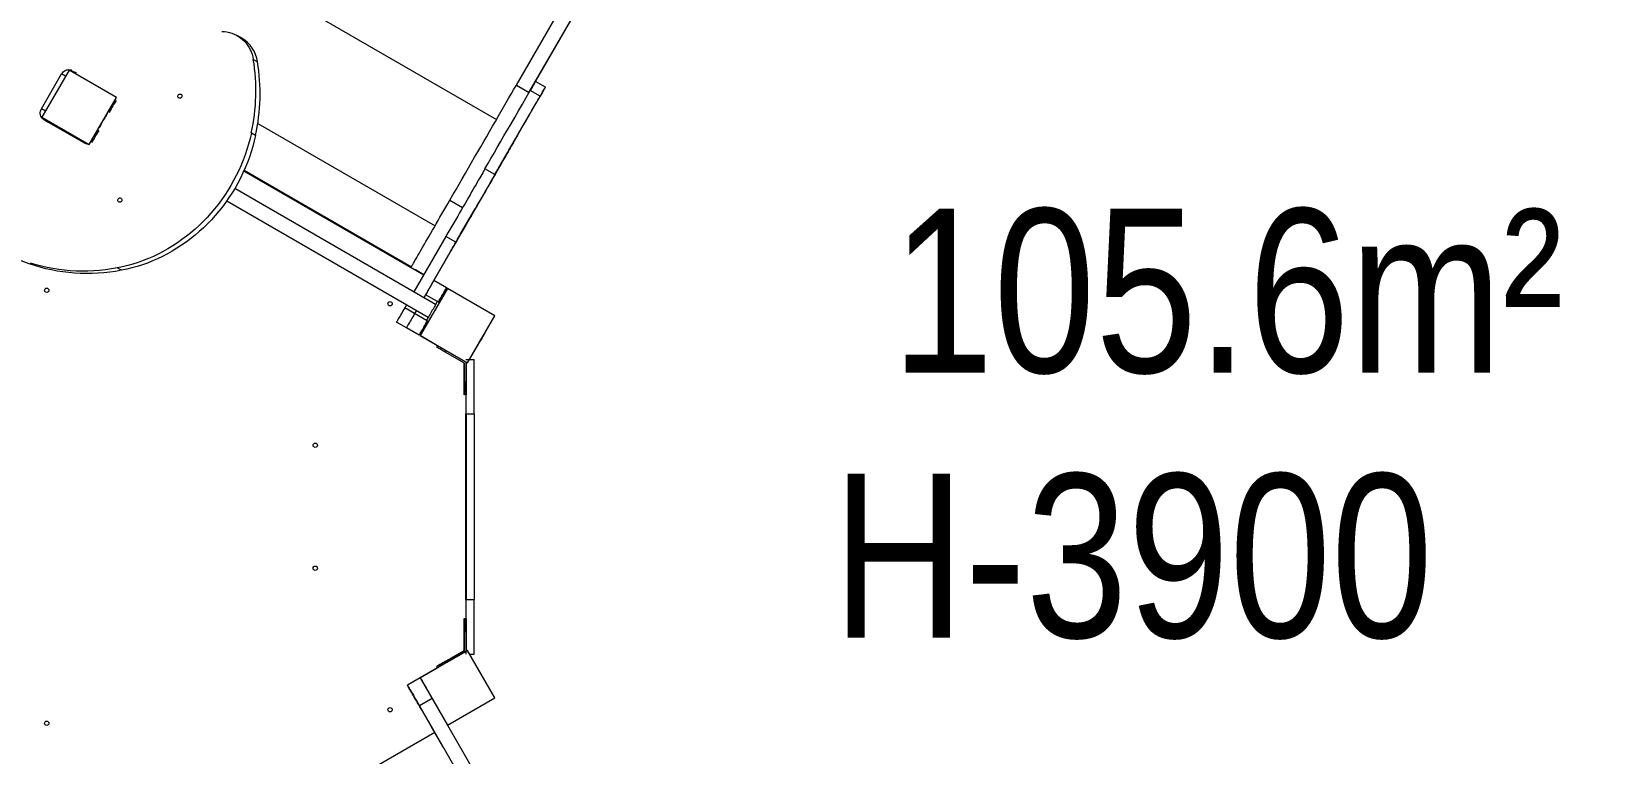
# Model space of a CAD drawing. Header units: millimetres. Extents: x -9848 to 7178, y -5300 to 6667.
# Drawn here: x 299 to 3182, y 1626 to 2948 of the extents above; entities that cross this region are included whole.
import ezdxf

# ---------------------------------------------------------------- set-up
doc = ezdxf.new("R2010")
doc.units = ezdxf.units.MM
for name, color, linetype in [('DIKOM_ОБЪЕКТ', 7, 'Continuous'), ('DIKOM_РАЗМЕР_ЗОНА', 7, 'Continuous'), ('DIKOM_РАЗМЕР_ОБЪЕКТА', 7, 'Continuous')]:
    doc.layers.add(name, color=color, linetype=linetype)
doc.styles.add('style1', font='arial.ttf', dxfattribs={"width": 0.8})
doc.dimstyles.new('1-50', dxfattribs={"dimtxt": 300, "dimasz": 200, "dimexe": 100, "dimexo": 0, "dimgap": 100, "dimtad": 0, "dimdec": 0, "dimtxsty": 'style1', "dimcen": 0, "dimclrd": 7, "dimclre": 7, "dimadec": 1, "dimazin": 2, "dimtfac": 1, "dimtdec": 0, "dimtmove": 1, "dimatfit": 3, "dimfxl": 0, "dimlwd": 25, "dimlwe": 18, "dimarcsym": 0})

# ---------------------------------------------------------------- blocks, each defined once
blk = doc.blocks.new('*D20')
at = {"layer": 'Defpoints', "color": 0, "transparency": 16777216}
for p in [(1503.3, 4543.8), (5469.5, 4543.8), (1656.7, -1956.1)]:
    blk.add_point(p, dxfattribs=at)
at = {"layer": 'DIKOM_РАЗМЕР_ОБЪЕКТА', "color": 7, "lineweight": 18, "transparency": 16777216}
for p, q in [((1503.3, 4543.8), (5569.5, 4543.8)), ((1656.7, -1956.1), (5569.5, -1956.1))]:
    blk.add_line(p, q, dxfattribs=at)
at = {"layer": 'DIKOM_РАЗМЕР_ОБЪЕКТА', "color": 7, "lineweight": 25, "transparency": 16777216}
for p, q in [((5469.5, 4343.8), (5469.5, 3914.2)), ((5469.5, -1756.1), (5469.5, 2997))]:
    blk.add_line(p, q, dxfattribs=at)
at = {"layer": 'DIKOM_РАЗМЕР_ОБЪЕКТА', "color": 7, "transparency": 16777216}
for points in [[(5436.2, 4343.8), (5502.8, 4343.8), (5469.5, 4543.8)], [(5436.2, -1756.1), (5502.8, -1756.1), (5469.5, -1956.1)]]:
    blk.add_solid(points, dxfattribs=at)
at = {"layer": 'DIKOM_РАЗМЕР_ОБЪЕКТА', "color": 0, "transparency": 16777216, "insert": (5469.5, 3455.6), "char_height": 300, "attachment_point": 5, "rotation": 90, "style": 'style1'}
blk.add_mtext('6500', dxfattribs=at)
blk = doc.blocks.new('*D18')
at = {"layer": 'Defpoints', "color": 0, "transparency": 16777216}
for p in [(1557.3, 6667.4), (1660.7, -3949.1), (6981, -3949.1)]:
    blk.add_point(p, dxfattribs=at)
at = {"layer": 'DIKOM_РАЗМЕР_ЗОНА', "color": 7, "lineweight": 18, "transparency": 16777216}
for p, q in [((1557.3, 6667.4), (7081, 6667.4)), ((1660.7, -3949.1), (7081, -3949.1))]:
    blk.add_line(p, q, dxfattribs=at)
at = {"layer": 'DIKOM_РАЗМЕР_ЗОНА', "color": 7, "lineweight": 25, "transparency": 16777216}
for p, q in [((6981, 6467.4), (6981, 3995.5)), ((6981, -3749.1), (6981, 2915.7))]:
    blk.add_line(p, q, dxfattribs=at)
at = {"layer": 'DIKOM_РАЗМЕР_ЗОНА', "color": 7, "transparency": 16777216}
for points in [[(6947.7, 6467.4), (7014.3, 6467.4), (6981, 6667.4)], [(6947.7, -3749.1), (7014.3, -3749.1), (6981, -3949.1)]]:
    blk.add_solid(points, dxfattribs=at)
at = {"layer": 'DIKOM_РАЗМЕР_ЗОНА', "color": 0, "transparency": 16777216, "insert": (6981, 3455.6), "char_height": 300, "attachment_point": 5, "rotation": 90, "style": 'style1'}
blk.add_mtext('10600', dxfattribs=at)

msp = doc.modelspace()

# ---------------------------------------------------------------- linework, layer by layer
at = {"layer": 'DIKOM_ОБЪЕКТ', "color": 7, "linetype": 'Continuous', "lineweight": 15}
for p, q in [((1187.2, 2850.4), (1528.7, 3441.9)), ((1211.3, 2838.2), (1552.1, 3428.4)), ((1222.1, 2856.9), (1439, 3232.5)), ((677.9, 3060.4), (1150.8, 2787.4)), ((683.8, 2936.2), (676.1, 2940.7)), ((713, 2892.9), (705.3, 2897.4)), ((317.2, 2806.7), (354.2, 2870.8)), ((368, 2877.8), (318, 2791.2)), ((361.5, 2866.6), (354.2, 2870.8)), ((454.7, 2827.8), (368, 2877.8)), ((368, 2877.8), (368.1, 2877.8)), ((452.1, 2829.3), (374.3, 2874.2)), ((1240.3, 2846.4), (1222.1, 2856.9)), ((404.7, 2741.2), (454.7, 2827.8)), ((454.7, 2827.8), (454.7, 2827.8)), ((1187.2, 2850.4), (1210.6, 2836.9)), ((1230.9, 2830.1), (1212.7, 2840.6)), ((324.5, 2802.5), (317.2, 2806.7)), ((443, 2799.9), (439.7, 2801.8)), ((439.7, 2801.8), (439.7, 2801.8)), ((443, 2799.9), (439.7, 2801.8)), ((318, 2791.2), (404.7, 2741.2)), ((395.2, 2744.4), (321.5, 2786.9)), ((329.2, 2782.5), (321.5, 2786.9)), ((395.2, 2744.4), (329.2, 2782.5)), ((713.5, 2780.1), (1038.3, 2592.5)), ((423, 2765.3), (419.7, 2767.2)), ((709.4, 2757.9), (701.7, 2762.3)), ((1180.6, 2743), (1180.6, 2743)), ((688, 2693.1), (1017.6, 2502.8)), ((688.6, 2694.5), (995, 2517.6)), ((1147.8, 2686.2), (1129.6, 2696.7)), ((1156.5, 2701.4), (1161.6, 2710.1)), ((1160.5, 2708.2), (1160.5, 2708.2)), ((1039.2, 2448.2), (671.2, 2660.7)), ((656.5, 2638), (1025.7, 2424.8)), ((1035.9, 2492.3), (1112.2, 2624.6)), ((1065.2, 2639.2), (1088.6, 2625.7)), ((1112.2, 2624.6), (1085.1, 2577.6)), ((1112.2, 2624.6), (1112.2, 2624.6)), ((1085.1, 2577.6), (1111.5, 2623.3)), ((1058.2, 2573.1), (999.4, 2471.2)), ((1076.4, 2562.6), (1058.2, 2573.1)), ((1085.1, 2577.6), (1085.1, 2577.6)), ((1076.4, 2562.6), (1017.6, 2460.7)), ((463.8, 2510.9), (456.1, 2515.3)), ((994.3, 2516.3), (1017.6, 2502.8)), ((1017.6, 2502.8), (1002.5, 2511.5)), ((1002.5, 2511.5), (1002.5, 2511.5)), ((1059.2, 2478.8), (1035.8, 2492.3)), ((1035.8, 2492.3), (1035.9, 2492.3)), ((1059.2, 2478.8), (1035.9, 2492.3)), ((1060.9, 2477.8), (1010.9, 2391.2)), ((1020.8, 2466.3), (1017.6, 2460.7)), ((1042.5, 2453.8), (1020.8, 2466.3)), ((1045.9, 2451.8), (1042.5, 2453.8)), ((1042.5, 2453.8), (1042.5, 2453.8)), ((1045.9, 2451.8), (1042.5, 2453.8)), ((1044.2, 2452.8), (1044.2, 2452.8)), ((1059.2, 2478.8), (1060.9, 2477.8)), ((1061, 2477.8), (1059.2, 2478.8)), ((1061, 2477.8), (1059.2, 2478.8)), ((1061, 2477.8), (1059.2, 2478.8)), ((1059.2, 2478.8), (1059.2, 2478.8)), ((1147.5, 2427.8), (1060.9, 2477.8)), ((1060.9, 2477.8), (1061, 2477.8)), ((1061, 2477.8), (1061, 2477.8)), ((1061, 2477.8), (1061, 2477.8)), ((1147.6, 2427.8), (1061, 2477.8)), ((985.9, 2447.8), (982.6, 2442.2)), ((1000.8, 2431.7), (982.6, 2442.2)), ((1004.1, 2437.3), (1000.8, 2431.7)), ((1022.5, 2419.2), (1000.8, 2431.7)), ((1097.5, 2341.2), (1147.5, 2427.8)), ((1101.5, 2347.8), (1147.6, 2427.8)), ((1147.5, 2427.8), (1147.6, 2427.8)), ((985.8, 2405.7), (967.6, 2416.2)), ((1009.2, 2392.2), (985.8, 2405.7)), ((1025.9, 2417.2), (1022.5, 2419.2)), ((1024.2, 2418.2), (1024.2, 2418.2)), ((1009.2, 2392.2), (1009.2, 2392.2)), ((1010.9, 2391.2), (1097.5, 2341.2)), ((1042.9, 2372.8), (1011, 2391.2)), ((1011, 2391.2), (1011, 2391.2)), ((1011, 2391.2), (1011, 2391.2)), ((1011, 2391.2), (1011, 2391.2)), ((1041.4, 2370.2), (1042.9, 2372.8)), ((1041.4, 2370.1), (1042.9, 2372.7)), ((1041.4, 2370.1), (1041.4, 2370.2)), ((1058.5, 2363.7), (1057, 2361.1)), ((1091.9, 2341), (1057, 2361.1)), ((1091.8, 2300.8), (1091.8, 2341)), ((1091.8, 2300.8), (1091.8, 2341)), ((1091.9, 2300.7), (1091.9, 2341)), ((1091.9, 2300.7), (1091.9, 2341)), ((1094.8, 2347.8), (1109.8, 2347.8)), ((1094.9, 2347.7), (1109.9, 2347.7)), ((1094.9, 2342.7), (1094.9, 2300.7)), ((1109.8, 2347.8), (1109.9, 2347.7)), ((1091.8, 2300.8), (1091.9, 2300.8)), ((1091.9, 2300.7), (1094.9, 2300.7)), ((1094.9, 2282.7), (1091.9, 2282.7)), ((1094.8, 1907.8), (1094.8, 2247.8)), ((1094.9, 2227.7), (1094.8, 2227.8)), ((1094.9, 2247.7), (1109.9, 2247.7)), ((1094.9, 2247.7), (1094.9, 1907.7)), ((1109.9, 2247.7), (1109.9, 1907.7)), ((1094.9, 2127.7), (1094.8, 2127.8)), ((1094.8, 2127.8), (1094.9, 2127.8)), ((1094.9, 2027.7), (1094.8, 2027.8)), ((1094.9, 1927.7), (1094.8, 1927.8)), ((1094.8, 1927.8), (1094.9, 1927.8)), ((1094.9, 1907.7), (1109.9, 1907.7)), ((1091.8, 1872.8), (1094.8, 1872.8)), ((1091.8, 1814.5), (1091.8, 1854.8)), ((1091.8, 1814.5), (1091.8, 1854.8)), ((1091.9, 1854.8), (1091.8, 1854.8)), ((1091.9, 1872.7), (1094.9, 1872.7)), ((1091.9, 1814.5), (1091.9, 1854.7)), ((1094.9, 1854.7), (1091.9, 1854.7)), ((1091.9, 1814.5), (1091.9, 1854.7)), ((1094.8, 1872.8), (1094.8, 1872.7)), ((1094.9, 1854.7), (1094.9, 1812.7)), ((1097.7, 1814.3), (1011.1, 1764.3)), ((1057, 1794.4), (1091.8, 1814.5)), ((1057, 1794.4), (1091.8, 1814.5)), ((1057, 1794.3), (1091.9, 1814.5)), ((1057, 1794.3), (1091.9, 1814.5)), ((1057, 1794.4), (1057, 1794.3)), ((1057, 1794.3), (1058.5, 1791.7)), ((1094.9, 1812.7), (1058.5, 1791.7)), ((1091.8, 1814.5), (1091.8, 1814.5)), ((1091.9, 1814.5), (1091.9, 1814.5)), ((1097.7, 1814.3), (1097.6, 1814.4)), ((1147.7, 1727.7), (1097.7, 1814.3)), ((1101.4, 1807.7), (1109.9, 1807.7)), ((1011, 1764.4), (987.6, 1750.9)), ((1011, 1764.4), (1042.8, 1782.8)), ((1011, 1764.4), (1042.8, 1782.8)), ((1011.1, 1764.3), (1011, 1764.3)), ((1011.1, 1764.3), (1061.1, 1677.7)), ((1042.9, 1782.8), (1041.4, 1785.4)), ((1042.9, 1782.7), (1041.4, 1785.3)), ((1042.9, 1782.8), (1042.9, 1782.8)), ((987.6, 1750.9), (987.6, 1750.9)), ((1032.8, 1726.5), (1009.5, 1713)), ((1009.5, 1713), (1154.8, 1461.3)), ((1031.8, 1674.4), (1012.6, 1707.6)), ((1032.8, 1726.5), (1177.3, 1476.3)), ((1061.1, 1677.7), (1147.7, 1727.7)), ((1037.6, 1664.3), (1031.8, 1674.4)), ((1061.1, 1677.7), (1061.1, 1677.7)), ((1037.6, 1664.3), (478.1, 1341.3)), ((1053.6, 1636.6), (1037.6, 1664.3))]:
    msp.add_line(p, q, dxfattribs=at)
at = {"layer": 'DIKOM_ОБЪЕКТ', "color": 7, "linetype": 'Continuous', "lineweight": 15, "flags": 128}
for points in [[(647.8, 2948.5), (652.5, 2948.2), (657, 2947.6), (661.5, 2946.6), (665.9, 2945.3), (670.2, 2943.6), (674.3, 2941.7), (678.3, 2939.4), (682, 2936.7), (685.6, 2933.8), (688.9, 2930.7), (691.9, 2927.2), (694.7, 2923.5), (697.3, 2919.6), (699.5, 2915.5), (701.4, 2911.2), (703, 2906.7), (704.3, 2902.1), (705.3, 2897.4)], [(354.2, 2870.8), (355.5, 2872.8), (357.1, 2874.5), (358.9, 2876), (360.9, 2877.2), (363, 2878), (365.1, 2878.5), (367.3, 2878.7), (369.5, 2878.5), (371.5, 2877.9), (373.5, 2877)], [(1222.1, 2856.9), (1222.1, 2856.9), (1221.9, 2856.6), (1221.6, 2856), (1221.1, 2855.1), (1220.4, 2853.9), (1219.5, 2852.4), (1218.5, 2850.6), (1217.3, 2848.5), (1215.9, 2846.1), (1214.4, 2843.5), (1212.7, 2840.6)], [(567.7, 2831.9), (568.4, 2832.8), (569.3, 2833.5), (570.4, 2833.9), (571.5, 2833.9), (572.6, 2833.6), (573.5, 2833), (574.1, 2832.1), (574.5, 2831.1), (574.5, 2829.9), (574.2, 2828.8), (573.6, 2827.7), (572.8, 2826.9), (571.8, 2826.4), (570.7, 2826.1), (569.6, 2826.3), (568.6, 2826.7), (567.8, 2827.5), (567.3, 2828.5), (567.1, 2829.6), (567.2, 2830.8), (567.7, 2831.9)], [(1065.2, 2639.2), (1070.9, 2649.1), (1076.6, 2659), (1082.4, 2668.9), (1088.1, 2678.8), (1093.8, 2688.7), (1099.5, 2698.5), (1105.1, 2708.3), (1110.7, 2718), (1116.3, 2727.7), (1121.9, 2737.3), (1127.3, 2746.8), (1132.8, 2756.2), (1138.1, 2765.5), (1143.4, 2774.7), (1148.7, 2783.7), (1153.8, 2792.6), (1158.9, 2801.4), (1163.8, 2810), (1168.7, 2818.5), (1173.5, 2826.7), (1178.2, 2834.8), (1182.7, 2842.7), (1187.2, 2850.4)], [(1129.6, 2696.7), (1135, 2706), (1140.5, 2715.6), (1146.2, 2725.5), (1152.1, 2735.7), (1158.2, 2746.2), (1164.4, 2757), (1170.8, 2768.1), (1177.4, 2779.4), (1184.1, 2791.1), (1191, 2803), (1198.1, 2815.3), (1205.3, 2827.8), (1212.7, 2840.6)], [(1147.8, 2686.2), (1153.1, 2695.5), (1158.7, 2705.1), (1164.4, 2715), (1170.3, 2725.2), (1176.3, 2735.7), (1182.6, 2746.5), (1189, 2757.6), (1195.5, 2768.9), (1202.3, 2780.6), (1209.2, 2792.5), (1216.2, 2804.8), (1223.5, 2817.3), (1230.9, 2830.1)], [(1155.2, 2699), (1157.6, 2703.1), (1160.1, 2707.5), (1162.7, 2711.9), (1165.3, 2716.6), (1168.1, 2721.3), (1170.9, 2726.2), (1173.8, 2731.2), (1176.8, 2736.3), (1179.7, 2741.5), (1182.7, 2746.7), (1185.8, 2752), (1188.8, 2757.2), (1191.9, 2762.5), (1194.9, 2767.8), (1197.9, 2773), (1200.9, 2778.1), (1203.8, 2783.2), (1206.7, 2788.2), (1209.5, 2793.1), (1212.3, 2797.9), (1214.9, 2802.5), (1217.5, 2806.9), (1220, 2811.2), (1222.4, 2815.3), (1224.6, 2819.2), (1226.7, 2822.9), (1228.7, 2826.3), (1230.6, 2829.5), (1232.3, 2832.5), (1233.8, 2835.2), (1235.2, 2837.6), (1236.5, 2839.7), (1237.5, 2841.6), (1238.4, 2843.2), (1239.1, 2844.4), (1239.7, 2845.4), (1240.1, 2846), (1240.3, 2846.4), (1240.3, 2846.4), (1240.1, 2846.1), (1239.8, 2845.5), (1239.3, 2844.6), (1238.6, 2843.4), (1237.7, 2841.9), (1236.6, 2840.1), (1235.4, 2838), (1234.1, 2835.6), (1232.5, 2833), (1230.9, 2830.1)], [(321.5, 2786.9), (319.7, 2788.2), (318.2, 2789.7), (317, 2791.4), (316, 2793.4), (315.4, 2795.6), (315, 2797.8), (315.1, 2800.1), (315.5, 2802.4), (316.2, 2804.6), (317.2, 2806.7)], [(439.7, 2801.8), (439.6, 2801.7), (439.3, 2801.2), (438.9, 2800.4), (438.2, 2799.3), (437.5, 2797.9), (436.5, 2796.3), (435.5, 2794.5), (434.3, 2792.5), (433, 2790.3), (431.7, 2788), (430.4, 2785.7), (429, 2783.3), (427.7, 2781), (426.3, 2778.7), (425.1, 2776.5), (423.9, 2774.5), (422.9, 2772.7), (421.9, 2771.1), (421.2, 2769.7), (420.5, 2768.6), (420.1, 2767.8), (419.8, 2767.4), (419.7, 2767.2)], [(453.6, 2821.9), (453.2, 2821.1), (452, 2819.2), (450.8, 2817), (449.4, 2814.6), (447.9, 2812.1), (446.4, 2809.4), (444.8, 2806.6), (443.1, 2803.7), (441.4, 2800.8)], [(421.4, 2766.2), (419.8, 2763.3), (418.1, 2760.4), (416.5, 2757.6), (414.9, 2754.9), (413.5, 2752.4), (412.1, 2750), (410.8, 2747.8), (409.7, 2745.9), (409.3, 2745.1)], [(701.7, 2762.3), (699.3, 2752.3), (696.6, 2742.3), (693.7, 2732.4), (690.4, 2722.6), (686.7, 2712.9), (682.8, 2703.3), (678.6, 2693.8), (674, 2684.4), (669.2, 2675.2), (664.1, 2666.1), (658.7, 2657.2), (653, 2648.5), (647.1, 2640), (640.9, 2631.6), (634.4, 2623.5), (627.7, 2615.6), (620.8, 2607.9), (613.6, 2600.5), (606.2, 2593.3), (598.6, 2586.3), (590.8, 2579.6), (582.8, 2573.2), (574.6, 2567.1), (566.2, 2561.2), (557.7, 2555.6), (549, 2550.4), (540.2, 2545.4), (531.2, 2540.8), (522.2, 2536.4), (513, 2532.4), (503.7, 2528.7), (494.3, 2525.4), (484.8, 2522.4), (475.3, 2519.7), (465.7, 2517.3), (456.1, 2515.3)], [(709.4, 2757.9), (707, 2747.9), (704.3, 2737.9), (701.4, 2728), (698, 2718.1), (694.4, 2708.4), (690.5, 2698.8), (686.3, 2689.3), (681.7, 2680), (676.9, 2670.7), (671.8, 2661.7), (666.4, 2652.8), (660.7, 2644.1), (654.8, 2635.5), (648.6, 2627.2), (642.1, 2619.1), (635.4, 2611.2), (628.5, 2603.5), (621.3, 2596), (613.9, 2588.8), (606.3, 2581.9), (598.5, 2575.2), (590.5, 2568.8), (582.3, 2562.6), (573.9, 2556.8), (565.4, 2551.2), (556.7, 2545.9), (547.9, 2541), (538.9, 2536.3), (529.9, 2532), (520.7, 2528), (511.4, 2524.3), (502, 2520.9), (492.5, 2517.9), (483, 2515.2), (473.4, 2512.9), (463.8, 2510.9)], [(1160.5, 2708.2), (1162.2, 2711.2), (1164, 2714.3), (1165.9, 2717.6), (1167.8, 2720.9), (1169.7, 2724.2), (1171.6, 2727.5), (1173.5, 2730.8), (1175.4, 2734), (1177.2, 2737.1), (1178.9, 2740.1), (1180.6, 2743)], [(1180.6, 2743), (1182.1, 2745.6), (1183.5, 2748), (1184.7, 2750.1), (1185.8, 2752), (1186.7, 2753.6), (1187.5, 2755), (1188.1, 2756), (1188.5, 2756.7), (1188.7, 2757.1), (1188.8, 2757.1), (1188.6, 2756.9), (1188.3, 2756.3), (1187.7, 2755.4), (1187, 2754.2), (1186.2, 2752.7), (1185.1, 2750.9), (1184, 2748.8), (1182.6, 2746.5), (1181.2, 2744), (1179.6, 2741.3), (1177.9, 2738.4)], [(1177.9, 2738.4), (1175.9, 2734.9), (1173.9, 2731.5), (1171.9, 2728), (1169.9, 2724.5), (1167.8, 2720.9), (1165.8, 2717.3), (1163.7, 2713.8), (1161.6, 2710.1)], [(1172.8, 2729.6), (1172.8, 2729.4), (1172.5, 2729), (1172.1, 2728.3), (1171.6, 2727.4), (1171, 2726.4), (1170.4, 2725.3), (1169.8, 2724.4), (1169.4, 2723.6), (1169, 2723), (1168.9, 2722.7), (1168.9, 2722.7), (1169, 2723), (1169.4, 2723.6), (1169.8, 2724.4), (1170.4, 2725.3), (1171, 2726.4), (1171.6, 2727.4), (1172.1, 2728.3), (1172.5, 2729), (1172.8, 2729.4), (1172.8, 2729.6)], [(1129.6, 2696.7), (1128.4, 2694.6), (1127, 2692.3), (1125.5, 2689.6), (1123.8, 2686.7), (1122, 2683.5), (1120, 2680.1), (1117.9, 2676.4), (1115.6, 2672.5), (1113.2, 2668.3), (1110.7, 2663.9), (1108, 2659.3), (1105.2, 2654.5), (1102.3, 2649.5), (1099.4, 2644.4), (1096.3, 2639), (1093.1, 2633.5), (1089.9, 2627.9), (1086.5, 2622.1), (1083.1, 2616.3), (1079.7, 2610.3), (1076.2, 2604.2), (1072.6, 2598.1), (1069.1, 2591.9), (1065.4, 2585.6), (1061.8, 2579.4), (1058.2, 2573.1)], [(1147.8, 2686.2), (1146.6, 2684.1), (1145.2, 2681.8), (1143.7, 2679.1), (1142, 2676.2), (1140.2, 2673), (1138.2, 2669.6), (1136, 2665.9), (1133.8, 2662), (1131.4, 2657.8), (1128.8, 2653.4), (1126.2, 2648.8), (1123.4, 2644), (1120.5, 2639), (1117.5, 2633.9), (1114.5, 2628.5), (1111.3, 2623), (1108, 2617.4), (1104.7, 2611.6), (1101.3, 2605.8), (1097.9, 2599.8), (1094.4, 2593.7), (1090.8, 2587.6), (1087.2, 2581.4), (1083.6, 2575.1), (1080, 2568.9), (1076.4, 2562.6)], [(1156.5, 2701.4), (1151.7, 2692.9), (1146.8, 2684.4), (1141.8, 2675.8), (1136.8, 2667.2), (1131.8, 2658.5), (1126.7, 2649.7), (1121.7, 2640.9), (1116.6, 2632.1), (1111.5, 2623.3)], [(1160.5, 2708.2), (1156.4, 2701.1), (1152.2, 2693.9), (1148, 2686.5), (1143.7, 2679), (1139.3, 2671.4), (1134.8, 2663.8), (1130.4, 2656), (1125.9, 2648.2), (1121.3, 2640.4), (1116.8, 2632.5), (1112.2, 2624.6)], [(1155.2, 2699), (1152, 2693.5), (1148.7, 2687.8), (1145.4, 2682), (1141.9, 2676), (1138.4, 2669.9), (1134.8, 2663.6), (1131.1, 2657.3), (1127.4, 2650.8), (1123.6, 2644.3), (1119.8, 2637.8), (1116, 2631.2), (1112.2, 2624.6)], [(457.7, 2641.3), (458.4, 2642.3), (459.3, 2643), (460.4, 2643.4), (461.5, 2643.4), (462.6, 2643.1), (463.5, 2642.5), (464.1, 2641.6), (464.5, 2640.6), (464.5, 2639.4), (464.2, 2638.3), (463.6, 2637.2), (462.8, 2636.4), (461.8, 2635.8), (460.7, 2635.6), (459.6, 2635.7), (458.6, 2636.2), (457.8, 2637), (457.3, 2638), (457.1, 2639.1), (457.2, 2640.2), (457.7, 2641.3)], [(994.3, 2516.3), (994.4, 2516.4), (994.6, 2516.9), (995.1, 2517.7), (995.7, 2518.8), (996.5, 2520.2), (997.5, 2521.8), (998.6, 2523.8), (999.9, 2526.1), (1001.4, 2528.7), (1003.1, 2531.5), (1004.9, 2534.7), (1006.8, 2538), (1008.9, 2541.7), (1011.2, 2545.6), (1013.6, 2549.7), (1016.1, 2554.1), (1018.7, 2558.7), (1021.5, 2563.5), (1024.4, 2568.5), (1027.4, 2573.7), (1030.5, 2579), (1033.7, 2584.5), (1036.9, 2590.2), (1040.3, 2596), (1043.7, 2601.9), (1047.2, 2608), (1050.7, 2614.1), (1054.3, 2620.3), (1057.9, 2626.5), (1061.5, 2632.8), (1065.2, 2639.2)], [(1085.1, 2577.6), (1083.2, 2574.4), (1081.4, 2571.2), (1079.6, 2568.1), (1077.8, 2565), (1076.1, 2562.1), (1074.5, 2559.2), (1073, 2556.6), (1071.6, 2554.2), (1070.3, 2551.9), (1069.1, 2549.9), (1068.1, 2548.2), (1067.3, 2546.7), (1066.6, 2545.5), (1066, 2544.6), (1065.7, 2544), (1065.5, 2543.7), (1065.5, 2543.7), (1065.7, 2544), (1066, 2544.6), (1066.6, 2545.5), (1067.3, 2546.7), (1068.1, 2548.2), (1069.1, 2549.9), (1070.3, 2551.9), (1071.6, 2554.2), (1073, 2556.6), (1074.5, 2559.2), (1076.1, 2562.1), (1077.8, 2565), (1079.6, 2568.1), (1081.4, 2571.2), (1083.3, 2574.4), (1085.1, 2577.6)], [(463.8, 2510.9), (453.1, 2509), (442.3, 2507.5), (431.5, 2506.4), (420.7, 2505.5), (409.9, 2505.1), (399.1, 2505), (388.4, 2505.2), (377.7, 2505.8), (367.1, 2506.7), (356.5, 2508), (346, 2509.6), (335.5, 2511.5), (325.2, 2513.8), (315, 2516.5), (304.8, 2519.5), (294.8, 2522.8), (284.9, 2526.4), (275.2, 2530.4), (265.6, 2534.7), (256.1, 2539.4), (246.9, 2544.3), (242.3, 2546.9)], [(1062.8, 2539.1), (1062.8, 2538.9), (1062.5, 2538.5), (1062.1, 2537.8), (1061.6, 2536.9), (1061, 2535.8), (1060.4, 2534.8), (1059.8, 2533.9), (1059.4, 2533.1), (1059, 2532.5), (1058.9, 2532.2), (1058.9, 2532.2), (1059, 2532.5), (1059.4, 2533.1), (1059.8, 2533.9), (1060.4, 2534.8), (1061, 2535.8), (1061.6, 2536.9), (1062.1, 2537.8), (1062.5, 2538.5), (1062.8, 2538.9), (1062.8, 2539.1)], [(456.1, 2515.3), (445.4, 2513.5), (434.6, 2512), (423.8, 2510.8), (413, 2510), (402.2, 2509.5), (391.4, 2509.4), (380.7, 2509.6), (370, 2510.2), (359.4, 2511.1), (348.8, 2512.4), (338.3, 2514), (327.8, 2516), (317.5, 2518.3), (307.3, 2520.9), (297.1, 2523.9)], [(1002.5, 2511.5), (1003.4, 2511), (1004.9, 2510.1), (1006.4, 2509.3), (1007.7, 2508.5), (1008.8, 2507.9), (1009.7, 2507.4), (1010.4, 2507), (1010.7, 2506.8), (1010.7, 2506.8), (1010.4, 2507), (1009.7, 2507.4), (1008.8, 2507.9), (1007.7, 2508.5), (1006.4, 2509.3), (1004.9, 2510.1), (1003.4, 2511), (1002.5, 2511.5)], [(1035.8, 2492.3), (1035.7, 2492.1), (1035.4, 2491.7), (1035, 2490.8), (1034.3, 2489.7), (1033.5, 2488.3), (1032.5, 2486.6), (1031.4, 2484.7), (1030.2, 2482.5), (1028.8, 2480.1), (1027.3, 2477.6), (1025.8, 2474.9), (1024.1, 2472.1), (1022.5, 2469.2), (1020.8, 2466.3)], [(1042.5, 2453.8), (1042.4, 2453.7), (1042.1, 2453.2), (1041.6, 2452.4), (1041, 2451.3), (1040.2, 2449.9), (1039.3, 2448.3), (1038.2, 2446.5), (1037.1, 2444.5), (1035.8, 2442.3), (1034.5, 2440), (1033.1, 2437.7), (1031.8, 2435.3), (1030.4, 2433), (1029.1, 2430.7), (1027.9, 2428.5), (1026.7, 2426.5), (1025.6, 2424.7), (1024.7, 2423.1), (1023.9, 2421.7), (1023.3, 2420.6), (1022.8, 2419.8), (1022.5, 2419.4), (1022.5, 2419.2)], [(1059.2, 2478.8), (1059.1, 2478.6), (1058.8, 2478.2), (1058.4, 2477.3), (1057.7, 2476.2), (1056.9, 2474.8), (1055.9, 2473.1), (1054.8, 2471.2), (1053.5, 2469), (1052.2, 2466.6), (1050.7, 2464.1), (1049.1, 2461.4), (1047.5, 2458.6), (1045.9, 2455.7), (1044.2, 2452.8)], [(1044.2, 2452.8), (1045.9, 2455.7), (1047.6, 2458.6), (1049.2, 2461.4), (1050.7, 2464.1), (1052.2, 2466.6), (1053.6, 2469), (1054.8, 2471.2), (1056, 2473.1), (1056.9, 2474.8), (1057.7, 2476.2), (1058.4, 2477.3), (1058.9, 2478.1), (1059.1, 2478.6), (1059.2, 2478.8)], [(982.6, 2442.2), (980.9, 2439.3), (979.3, 2436.4), (977.7, 2433.6), (976.1, 2430.9), (974.6, 2428.4), (973.3, 2426), (972, 2423.8), (970.9, 2421.9), (969.9, 2420.2), (969.1, 2418.8), (968.5, 2417.7), (968, 2416.9), (967.7, 2416.4), (967.6, 2416.2)], [(1000.8, 2431.7), (999.1, 2428.8), (997.5, 2425.9), (995.9, 2423.1), (994.3, 2420.4), (992.8, 2417.9), (991.5, 2415.5), (990.2, 2413.3), (989.1, 2411.4), (988.1, 2409.7), (987.3, 2408.3), (986.7, 2407.2), (986.2, 2406.4), (985.9, 2405.9), (985.8, 2405.7)], [(1000.8, 2431.7), (999.1, 2428.8), (997.5, 2425.9), (995.9, 2423.1), (994.3, 2420.4), (992.8, 2417.9), (991.5, 2415.5), (990.2, 2413.3), (989.1, 2411.4), (988.1, 2409.7), (987.3, 2408.3), (986.7, 2407.2), (986.2, 2406.4), (985.9, 2405.9), (985.8, 2405.7)], [(1009.2, 2392.2), (1009.3, 2392.4), (1009.6, 2392.9), (1010.1, 2393.7), (1010.8, 2394.9), (1011.6, 2396.3), (1012.6, 2398), (1013.7, 2399.9), (1015, 2402.1), (1016.3, 2404.5), (1017.8, 2407), (1019.3, 2409.7), (1020.9, 2412.4), (1022.6, 2415.3), (1024.2, 2418.2)], [(1024.2, 2418.2), (1022.5, 2415.3), (1020.9, 2412.4), (1019.2, 2409.6), (1017.7, 2406.9), (1016.2, 2404.4), (1014.8, 2402), (1013.6, 2399.8), (1012.5, 2397.9), (1011.5, 2396.2), (1010.7, 2394.8), (1010, 2393.7), (1009.6, 2392.9), (1009.3, 2392.4), (1009.2, 2392.2)], [(1129.3, 2396.2), (1129.2, 2396), (1129, 2395.5), (1128.5, 2394.8), (1127.9, 2393.7), (1127.1, 2392.4), (1126.3, 2390.9), (1125.3, 2389.2), (1124.2, 2387.4), (1123.1, 2385.4), (1122, 2383.5), (1120.9, 2381.6), (1119.9, 2379.8), (1118.9, 2378.1), (1118, 2376.6), (1117.2, 2375.3), (1116.6, 2374.2), (1116.2, 2373.4), (1115.9, 2373), (1115.8, 2372.8), (1115.9, 2373), (1116.2, 2373.4), (1116.6, 2374.2), (1117.2, 2375.3), (1118, 2376.6), (1118.9, 2378.1), (1119.9, 2379.8), (1120.9, 2381.6), (1122, 2383.5), (1123.1, 2385.4), (1124.2, 2387.4), (1125.3, 2389.2), (1126.3, 2390.9), (1127.1, 2392.4), (1127.9, 2393.7), (1128.5, 2394.8), (1129, 2395.5), (1129.2, 2396), (1129.3, 2396.2)], [(1057, 2361.1), (1054.8, 2362.4), (1052.6, 2363.7), (1050.6, 2364.9), (1048.6, 2366), (1046.8, 2367), (1045.2, 2367.9), (1043.9, 2368.7), (1042.8, 2369.3), (1042.1, 2369.8), (1041.6, 2370), (1041.4, 2370.1)], [(1125.1, 2388.8), (1125, 2388.6), (1124.8, 2388.2), (1124.3, 2387.4), (1123.8, 2386.4), (1123.1, 2385.3), (1122.5, 2384.2), (1121.8, 2383), (1121.2, 2382), (1120.7, 2381.1), (1120.3, 2380.5), (1120.1, 2380.2), (1120.1, 2380.2), (1120.3, 2380.5), (1120.7, 2381.1), (1121.2, 2382), (1121.8, 2383), (1122.5, 2384.2), (1123.1, 2385.3), (1123.8, 2386.4), (1124.3, 2387.4), (1124.8, 2388.2), (1125, 2388.6), (1125.1, 2388.8)], [(1094.9, 2247.7), (1094.9, 2253.7), (1094.9, 2259.8), (1094.9, 2265.7), (1094.9, 2271.6), (1094.9, 2277.5), (1094.9, 2283.2), (1094.9, 2288.7), (1094.9, 2294.2), (1094.9, 2299.4), (1094.9, 2304.5), (1094.9, 2309.4), (1094.9, 2314), (1094.9, 2318.4), (1094.9, 2322.6), (1094.9, 2326.4), (1094.9, 2330), (1094.9, 2333.3), (1094.9, 2336.3), (1094.9, 2338.9), (1094.9, 2341.2), (1094.9, 2342.7)], [(1109.9, 2247.7), (1109.9, 2253.7), (1109.9, 2259.8), (1109.9, 2265.7), (1109.9, 2271.6), (1109.9, 2277.5), (1109.9, 2283.2), (1109.9, 2288.7), (1109.9, 2294.2), (1109.9, 2299.4), (1109.9, 2304.5), (1109.9, 2309.4), (1109.9, 2314), (1109.9, 2318.4), (1109.9, 2322.6), (1109.9, 2326.4), (1109.9, 2330), (1109.9, 2333.3), (1109.9, 2336.3), (1109.9, 2338.9), (1109.9, 2341.2), (1109.9, 2343.2), (1109.9, 2344.8), (1109.9, 2346.1), (1109.9, 2347), (1109.9, 2347.5), (1109.9, 2347.7)], [(1091.8, 2298.3), (1091.8, 2298.4), (1091.8, 2299), (1091.8, 2299.8), (1091.8, 2300.9), (1091.8, 2302.1), (1091.8, 2303.4), (1091.8, 2304.6), (1091.8, 2305.7), (1091.8, 2306.5), (1091.8, 2307.1), (1091.8, 2307.3), (1091.8, 2307.1), (1091.8, 2306.5), (1091.8, 2305.7), (1091.8, 2304.6), (1091.8, 2303.4), (1091.8, 2302.1), (1091.8, 2300.9), (1091.8, 2299.8), (1091.8, 2299), (1091.8, 2298.4), (1091.8, 2298.3)], [(1091.9, 2298.2), (1091.9, 2298.4), (1091.9, 2298.9), (1091.9, 2299.8), (1091.9, 2300.9), (1091.9, 2302.1), (1091.9, 2303.4), (1091.9, 2304.6), (1091.9, 2305.7), (1091.9, 2306.5), (1091.9, 2307), (1091.9, 2307.2), (1091.9, 2307), (1091.9, 2306.5), (1091.9, 2305.7), (1091.9, 2304.6), (1091.9, 2303.4), (1091.9, 2302.1), (1091.9, 2300.9), (1091.9, 2299.8), (1091.9, 2298.9), (1091.9, 2298.4), (1091.9, 2298.2)], [(1091.8, 2282.8), (1091.8, 2282.9), (1091.8, 2283.5), (1091.8, 2284.4), (1091.8, 2285.6), (1091.8, 2287.2), (1091.8, 2289), (1091.8, 2291), (1091.8, 2293.3), (1091.8, 2295.7), (1091.8, 2298.2), (1091.8, 2300.8)], [(1091.8, 2300.8), (1091.8, 2298.2), (1091.8, 2295.7), (1091.8, 2293.3), (1091.8, 2291), (1091.8, 2289), (1091.8, 2287.2), (1091.8, 2285.6), (1091.8, 2284.4), (1091.8, 2283.5), (1091.8, 2282.9), (1091.8, 2282.8)], [(1091.9, 2282.7), (1091.9, 2282.9), (1091.9, 2283.5), (1091.9, 2284.3), (1091.9, 2285.6), (1091.9, 2287.1), (1091.9, 2288.9), (1091.9, 2291), (1091.9, 2293.2), (1091.9, 2295.6), (1091.9, 2298.2), (1091.9, 2300.7)], [(1091.9, 2300.7), (1091.9, 2298.2), (1091.9, 2295.7), (1091.9, 2293.2), (1091.9, 2291), (1091.9, 2288.9), (1091.9, 2287.1), (1091.9, 2285.6), (1091.9, 2284.4), (1091.9, 2283.5), (1091.9, 2282.9), (1091.9, 2282.7)], [(1094.8, 2282.8), (1094.8, 2277.5), (1094.8, 2271.7), (1094.8, 2265.8), (1094.8, 2259.8), (1094.8, 2253.8), (1094.8, 2247.8)], [(1094.9, 2300.7), (1094.9, 2298.2), (1094.9, 2295.6), (1094.9, 2293.2), (1094.9, 2291), (1094.9, 2288.9), (1094.9, 2287.1), (1094.9, 2285.6), (1094.9, 2284.3), (1094.9, 2283.5), (1094.9, 2282.9), (1094.9, 2282.7)], [(1094.8, 2227.8), (1094.8, 2227.6), (1094.8, 2227), (1094.8, 2226.1), (1094.8, 2224.9), (1094.8, 2223.3), (1094.8, 2221.4), (1094.8, 2219.2), (1094.8, 2216.7), (1094.8, 2213.9), (1094.8, 2210.8), (1094.8, 2207.5), (1094.8, 2204), (1094.8, 2200.3), (1094.8, 2196.4), (1094.8, 2192.4), (1094.8, 2188.3), (1094.8, 2184.1), (1094.8, 2179.9), (1094.8, 2175.6), (1094.8, 2171.4), (1094.8, 2167.2), (1094.8, 2163.1), (1094.8, 2159.1), (1094.8, 2155.3), (1094.8, 2151.6), (1094.8, 2148), (1094.8, 2144.7), (1094.8, 2141.7), (1094.8, 2138.9), (1094.8, 2136.3), (1094.8, 2134.1), (1094.8, 2132.2), (1094.8, 2130.6), (1094.8, 2129.4), (1094.8, 2128.5), (1094.8, 2127.9), (1094.8, 2127.8)], [(1094.9, 2127.7), (1094.9, 2127.9), (1094.9, 2128.4), (1094.9, 2129.3), (1094.9, 2130.6), (1094.9, 2132.2), (1094.9, 2134.1), (1094.9, 2136.3), (1094.9, 2138.8), (1094.9, 2141.6), (1094.9, 2144.7), (1094.9, 2148), (1094.9, 2151.5), (1094.9, 2155.2), (1094.9, 2159.1), (1094.9, 2163.1), (1094.9, 2167.2), (1094.9, 2171.4), (1094.9, 2175.6), (1094.9, 2179.8), (1094.9, 2184.1), (1094.9, 2188.3), (1094.9, 2192.4), (1094.9, 2196.4), (1094.9, 2200.2), (1094.9, 2203.9), (1094.9, 2207.5), (1094.9, 2210.8), (1094.9, 2213.8), (1094.9, 2216.6), (1094.9, 2219.1), (1094.9, 2221.4), (1094.9, 2223.3), (1094.9, 2224.9), (1094.9, 2226.1), (1094.9, 2227), (1094.9, 2227.5), (1094.9, 2227.7)], [(1094.8, 2027.8), (1094.8, 2027.6), (1094.8, 2027), (1094.8, 2026.1), (1094.8, 2024.9), (1094.8, 2023.3), (1094.8, 2021.4), (1094.8, 2019.2), (1094.8, 2016.7), (1094.8, 2013.9), (1094.8, 2010.8), (1094.8, 2007.5), (1094.8, 2004), (1094.8, 2000.3), (1094.8, 1996.4), (1094.8, 1992.4), (1094.8, 1988.3), (1094.8, 1984.1), (1094.8, 1979.9), (1094.8, 1975.6), (1094.8, 1971.4), (1094.8, 1967.2), (1094.8, 1963.1), (1094.8, 1959.1), (1094.8, 1955.3), (1094.8, 1951.6), (1094.8, 1948), (1094.8, 1944.7), (1094.8, 1941.7), (1094.8, 1938.9), (1094.8, 1936.3), (1094.8, 1934.1), (1094.8, 1932.2), (1094.8, 1930.6), (1094.8, 1929.4), (1094.8, 1928.5), (1094.8, 1927.9), (1094.8, 1927.8)], [(1094.9, 1927.7), (1094.9, 1927.9), (1094.9, 1928.4), (1094.9, 1929.3), (1094.9, 1930.6), (1094.9, 1932.2), (1094.9, 1934.1), (1094.9, 1936.3), (1094.9, 1938.8), (1094.9, 1941.6), (1094.9, 1944.7), (1094.9, 1948), (1094.9, 1951.5), (1094.9, 1955.2), (1094.9, 1959.1), (1094.9, 1963.1), (1094.9, 1967.2), (1094.9, 1971.4), (1094.9, 1975.6), (1094.9, 1979.8), (1094.9, 1984.1), (1094.9, 1988.3), (1094.9, 1992.4), (1094.9, 1996.4), (1094.9, 2000.2), (1094.9, 2003.9), (1094.9, 2007.5), (1094.9, 2010.8), (1094.9, 2013.8), (1094.9, 2016.6), (1094.9, 2019.1), (1094.9, 2021.4), (1094.9, 2023.3), (1094.9, 2024.9), (1094.9, 2026.1), (1094.9, 2027), (1094.9, 2027.5), (1094.9, 2027.7)], [(1094.8, 1907.8), (1094.8, 1901.7), (1094.8, 1895.7), (1094.8, 1889.8), (1094.8, 1883.8), (1094.8, 1878), (1094.8, 1872.7)], [(1094.9, 1807.7), (1094.9, 1807.9), (1094.9, 1808.4), (1094.9, 1809.4), (1094.9, 1810.6), (1094.9, 1812.2), (1094.9, 1814.2), (1094.9, 1816.5), (1094.9, 1819.2), (1094.9, 1822.1), (1094.9, 1825.4), (1094.9, 1829), (1094.9, 1832.9), (1094.9, 1837), (1094.9, 1841.4), (1094.9, 1846), (1094.9, 1850.9), (1094.9, 1856), (1094.9, 1861.2), (1094.9, 1866.7), (1094.9, 1872.2), (1094.9, 1878), (1094.9, 1883.8), (1094.9, 1889.7), (1094.9, 1895.7), (1094.9, 1901.7), (1094.9, 1907.7)], [(1109.9, 1807.7), (1109.9, 1807.9), (1109.9, 1808.4), (1109.9, 1809.4), (1109.9, 1810.6), (1109.9, 1812.2), (1109.9, 1814.2), (1109.9, 1816.5), (1109.9, 1819.2), (1109.9, 1822.1), (1109.9, 1825.4), (1109.9, 1829), (1109.9, 1832.9), (1109.9, 1837), (1109.9, 1841.4), (1109.9, 1846), (1109.9, 1850.9), (1109.9, 1856), (1109.9, 1861.2), (1109.9, 1866.7), (1109.9, 1872.2), (1109.9, 1878), (1109.9, 1883.8), (1109.9, 1889.7), (1109.9, 1895.7), (1109.9, 1901.7), (1109.9, 1907.7)], [(1091.8, 1872.8), (1091.8, 1872.6), (1091.8, 1872), (1091.8, 1871.1), (1091.8, 1869.9), (1091.8, 1868.4), (1091.8, 1866.6), (1091.8, 1864.5), (1091.8, 1862.2), (1091.8, 1859.8), (1091.8, 1857.3), (1091.8, 1854.8)], [(1091.8, 1854.8), (1091.8, 1857.3), (1091.8, 1859.8), (1091.8, 1862.2), (1091.8, 1864.5), (1091.8, 1866.6), (1091.8, 1868.4), (1091.8, 1869.9), (1091.8, 1871.1), (1091.8, 1872), (1091.8, 1872.6), (1091.8, 1872.8)], [(1091.8, 1852.8), (1091.8, 1851.5), (1091.8, 1850.3), (1091.8, 1849.4), (1091.8, 1848.7), (1091.8, 1848.3), (1091.8, 1848.3), (1091.8, 1848.7), (1091.8, 1849.4), (1091.8, 1850.3), (1091.8, 1851.5), (1091.8, 1852.8), (1091.8, 1854), (1091.8, 1855.2), (1091.8, 1856.2), (1091.8, 1856.9), (1091.8, 1857.2), (1091.8, 1857.2), (1091.8, 1856.9), (1091.8, 1856.2), (1091.8, 1855.2), (1091.8, 1854), (1091.8, 1852.8)], [(1091.9, 1872.7), (1091.9, 1872.5), (1091.9, 1872), (1091.9, 1871.1), (1091.9, 1869.9), (1091.9, 1868.3), (1091.9, 1866.5), (1091.9, 1864.5), (1091.9, 1862.2), (1091.9, 1859.8), (1091.9, 1857.3), (1091.9, 1854.7)], [(1091.9, 1854.7), (1091.9, 1857.3), (1091.9, 1859.8), (1091.9, 1862.2), (1091.9, 1864.5), (1091.9, 1866.5), (1091.9, 1868.3), (1091.9, 1869.9), (1091.9, 1871.1), (1091.9, 1872), (1091.9, 1872.5), (1091.9, 1872.7)], [(1091.9, 1852.7), (1091.9, 1851.5), (1091.9, 1850.3), (1091.9, 1849.3), (1091.9, 1848.6), (1091.9, 1848.3), (1091.9, 1848.3), (1091.9, 1848.6), (1091.9, 1849.3), (1091.9, 1850.3), (1091.9, 1851.5), (1091.9, 1852.7), (1091.9, 1854), (1091.9, 1855.2), (1091.9, 1856.1), (1091.9, 1856.8), (1091.9, 1857.2), (1091.9, 1857.2), (1091.9, 1856.8), (1091.9, 1856.1), (1091.9, 1855.2), (1091.9, 1854), (1091.9, 1852.7)], [(1094.9, 1872.7), (1094.9, 1872.5), (1094.9, 1872), (1094.9, 1871.1), (1094.9, 1869.9), (1094.9, 1868.3), (1094.9, 1866.5), (1094.9, 1864.5), (1094.9, 1862.2), (1094.9, 1859.8), (1094.9, 1857.3), (1094.9, 1854.7)], [(1057, 1794.4), (1054.7, 1793.1), (1052.6, 1791.8), (1050.5, 1790.6), (1048.5, 1789.5), (1046.7, 1788.5), (1045.2, 1787.6), (1043.8, 1786.8), (1042.8, 1786.2), (1042, 1785.7), (1041.5, 1785.5), (1041.4, 1785.4)], [(1041.4, 1785.3), (1041.6, 1785.4), (1042.1, 1785.7), (1042.8, 1786.1), (1043.9, 1786.7), (1045.2, 1787.5), (1046.8, 1788.4), (1048.6, 1789.5), (1050.6, 1790.6), (1052.6, 1791.8), (1054.8, 1793), (1057, 1794.3)], [(1057, 1794.3), (1054.8, 1793), (1052.6, 1791.8), (1050.5, 1790.6), (1048.6, 1789.5), (1046.8, 1788.4), (1045.2, 1787.5), (1043.9, 1786.8), (1042.8, 1786.1), (1042.1, 1785.7), (1041.6, 1785.4), (1041.4, 1785.3)], [(1058.5, 1791.7), (1056.3, 1790.4), (1054.1, 1789.2), (1052.1, 1788), (1050.1, 1786.9), (1048.3, 1785.8), (1046.7, 1784.9), (1045.4, 1784.2), (1044.3, 1783.5), (1043.6, 1783.1), (1043.1, 1782.8), (1042.9, 1782.7)], [(1054.8, 1793.1), (1054.9, 1793.2), (1055.4, 1793.5), (1056.1, 1793.9), (1057.1, 1794.4), (1058.1, 1795), (1059.2, 1795.7), (1060.3, 1796.3), (1061.2, 1796.8), (1062, 1797.3), (1062.4, 1797.5), (1062.6, 1797.6), (1062.4, 1797.5), (1062, 1797.3), (1061.2, 1796.8), (1060.3, 1796.3), (1059.2, 1795.7), (1058.1, 1795), (1057.1, 1794.4), (1056.1, 1793.9), (1055.4, 1793.5), (1054.9, 1793.2), (1054.8, 1793.1)], [(1054.9, 1793.1), (1055, 1793.2), (1055.5, 1793.4), (1056.2, 1793.8), (1057.1, 1794.4), (1058.2, 1795), (1059.3, 1795.6), (1060.4, 1796.3), (1061.3, 1796.8), (1062, 1797.2), (1062.5, 1797.5), (1062.7, 1797.6), (1062.5, 1797.5), (1062, 1797.2), (1061.3, 1796.8), (1060.4, 1796.3), (1059.3, 1795.6), (1058.2, 1795), (1057.1, 1794.4), (1056.2, 1793.8), (1055.5, 1793.4), (1055, 1793.2), (1054.9, 1793.1)], [(1011, 1764.4), (1011.1, 1764.3), (1011.3, 1763.8), (1011.8, 1763), (1012.4, 1761.9), (1013.3, 1760.5), (1014.3, 1758.7), (1015.4, 1756.7), (1016.8, 1754.4), (1018.3, 1751.8), (1019.9, 1748.9), (1021.7, 1745.8), (1023.7, 1742.4), (1025.8, 1738.7), (1028, 1734.9), (1030.4, 1730.8), (1032.8, 1726.5)], [(1012.6, 1707.6), (1010.4, 1711.4), (1008.2, 1715.1), (1006.1, 1718.8), (1004, 1722.4), (1002, 1725.9), (1000.1, 1729.2), (998.2, 1732.4), (996.5, 1735.4), (994.9, 1738.2), (993.4, 1740.8), (992.1, 1743.1), (990.9, 1745.1), (989.9, 1746.8), (989.1, 1748.3), (988.4, 1749.4), (988, 1750.2), (987.7, 1750.7), (987.6, 1750.9)], [(987.6, 1750.9), (987.7, 1750.8), (987.9, 1750.3), (988.4, 1749.5), (989.1, 1748.4), (989.9, 1747), (990.9, 1745.2), (992, 1743.2), (993.4, 1740.9), (994.9, 1738.3), (996.6, 1735.4), (998.4, 1732.3), (1000.3, 1728.9), (1002.4, 1725.2), (1004.6, 1721.4), (1007, 1717.3), (1009.5, 1713)], [(1010.6, 1711.1), (1010.7, 1710.9), (1010.9, 1710.5), (1011.3, 1709.8), (1011.8, 1708.9), (1012.4, 1707.9), (1013, 1706.9), (1013.6, 1705.9), (1014, 1705.1), (1014.4, 1704.5), (1014.6, 1704.2), (1014.6, 1704.2), (1014.4, 1704.5), (1014, 1705.1), (1013.6, 1705.9), (1013, 1706.9), (1012.4, 1707.9), (1011.8, 1708.9), (1011.3, 1709.8), (1010.9, 1710.5), (1010.7, 1710.9), (1010.6, 1711.1)], [(1010.6, 1711.1), (1010.7, 1710.9), (1010.9, 1710.5), (1011.3, 1709.8), (1011.8, 1708.9), (1012.4, 1707.9), (1013, 1706.8), (1013.6, 1705.9), (1014, 1705.1), (1014.4, 1704.5), (1014.6, 1704.2), (1014.6, 1704.2), (1014.4, 1704.5), (1014, 1705.1), (1013.6, 1705.9), (1013, 1706.8), (1012.4, 1707.9), (1011.8, 1708.9), (1011.3, 1709.8), (1010.9, 1710.5), (1010.7, 1710.9), (1010.6, 1711.1)]]:
    msp.add_lwpolyline(points, dxfattribs=at)
at = {"layer": 'DIKOM_ОБЪЕКТ', "color": 7, "linetype": 'Continuous', "lineweight": 15}
for centre in [(326.9, 2474.4), (955.8, 2449.6), (818.8, 2190.4), (818.8, 1965.2), (955.8, 1706), (326.9, 1681.2)]:
    msp.add_circle(centre, 4, dxfattribs=at)
for centre, radius, start, end in [((652.8, 2883.8), 60.9, 8.6106, 59.3682), ((351.2, 2839.3), 358.8, 347.6102, 9.3119), ((358.9, 2834.9), 358.8, 347.6103, 9.3118), ((374.9, 2861.6), 12.7, 60.2212, 92.6134), ((335.6, 2793.5), 12.7, 207.3575, 239.7671), ((401.5, 2755.4), 12.7, 240.2348, 272.6304)]:
    msp.add_arc(centre, radius, start, end, dxfattribs=at)

# ---------------------------------------------------------------- texts
at = {"layer": 'DIKOM_РАЗМЕР_ОБЪЕКТА', "char_height": 300, "width": 5885.531, "attachment_point": 1, "style": 'style1'}
for s, insert in [('105.6m²', (1874.7, 2623.6)), ('H-3900', (1766.5, 2138.1))]:
    msp.add_mtext(s, dxfattribs=dict(at, insert=insert))

# ---------------------------------------------------------------- dimensions: what is measured, and where the dimension line sits
at = {"layer": 'DIKOM_РАЗМЕР_ЗОНА'}
dim = msp.add_linear_dim(base=(6981, -3949.1), p1=(1557.3, 6667.4), p2=(1660.7, -3949.1), angle=90, text='10600', dimstyle='1-50', override={"dimscale": 1, "dimtix": 0, "dimtofl": 1, "dimtmove": 1, "dimatfit": 3}, dxfattribs=at)
dim.commit()
dim.dimension.update_dxf_attribs({"geometry": '*D18', "text_midpoint": (6981, 3455.6), "dimtype": 160})
at = {"layer": 'DIKOM_РАЗМЕР_ОБЪЕКТА'}
dim = msp.add_linear_dim(base=(5469.5, 4543.8), p1=(1656.7, -1956.1), p2=(1503.3, 4543.8), angle=90, dimstyle='1-50', override={"dimscale": 1, "dimtix": 0, "dimtofl": 1, "dimtmove": 1, "dimatfit": 3}, dxfattribs=at)
dim.commit()
dim.dimension.update_dxf_attribs({"geometry": '*D20', "text_midpoint": (5469.5, 3455.6), "dimtype": 160})

doc.saveas('drawing.dxf')
